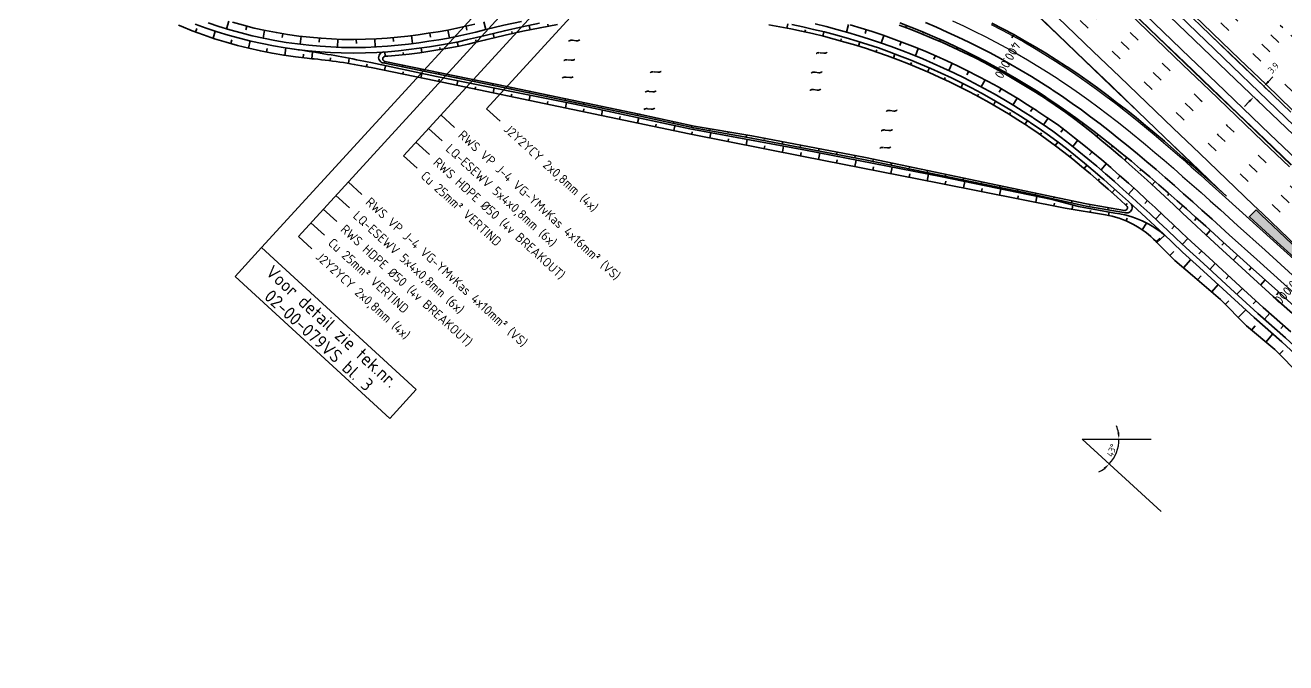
# Model space of a CAD drawing. Header units: metres. Extents: x 134219 to 139178, y 438661 to 444352.
# Drawn here: x 138379.8 to 138721.3, y 438923.9 to 439096.6 of the extents above; entities that cross this region are included whole.
import ezdxf
from ezdxf.enums import TextEntityAlignment as Align

# ---------------------------------------------------------------- set-up
doc = ezdxf.new("R2010")
doc.units = ezdxf.units.M
doc.linetypes.add('13strp', pattern=[4, 1, -3])
doc.linetypes.add('39strp', pattern=[12, 3, -9])
doc.layers.get('DEFPOINTS').update_dxf_attribs({"color": 193})
for name, color, linetype, lineweight in [('N-WE-KL-ET_LS_OV-T35', 3, 'Continuous', 35), ('N-WE-KL-ET_LS_OV_KABEL-G', 10, 'KL-LS-OV-N', 35), ('N-WE-KL-ET_LS_OV_KABEL-M', 7, 'Continuous', 18), ('N-WE-KL-ET_LS_OV_KABEL-T25', 7, 'Continuous', 25), ('Utd-geleiderail-nw', 8, 'glm a2ee v014$0$f2m40080', 35), ('Utd-ondergr-nw', 8, '13strp', 35), ('X-XX-AL-AANPIJLING-G', 7, 'Continuous', 18), ('X-XX-AL-AANPIJLING-S', 7, 'Continuous', 25), ('X-XX-AL-ORIENTATIE-S', 7, 'Continuous', 25)]:
    doc.layers.add(name, color=color, linetype=linetype, lineweight=lineweight)
doc.layers.add('Utd-weg-nw', color=8, linetype='Continuous')
doc.styles.add('alm a2ee v011$0$rtw_iso', font='NLCS-ISO.ttf')
doc.styles.add('ISO18', font='NLCS-ISO.ttf')
doc.styles.add('NLCS-ISO', font='NLCS-ISO.ttf')
doc.styles.add('NLCS_18', font='NLCS-ISO.ttf', dxfattribs={"height": 1.8})
doc.linetypes.add('glm a2ee v014$0$f2m40080', pattern='A,2,-1,[160,RTW.shx,S=0.5,R=0,X=0,Y=0],-1', length=4)
doc.linetypes.add('KL-LS-OV-N', pattern='A,4,-1,[103,NLCS.SHX,S=0.75,R=0,X=0,Y=0],-1,4,-1.5,["0V",Standard,S=1,R=0,X=0,Y=-0.5],-3', length=14.5)
doc.dimstyles.new('NLCS_t18_pijl_Dimension_l3_h1', dxfattribs={"dimtxt": 1.8, "dimasz": 1.8, "dimexe": 2, "dimexo": 2, "dimgap": 0.7, "dimtad": 1, "dimdec": 1, "dimzin": 0, "dimdsep": 46, "dimtxsty": 'NLCS_18', "dimcen": 2.5, "dimdle": 2, "dimclrd": 256, "dimclre": 256, "dimclrt": 256, "dimadec": 1, "dimazin": 0, "dimtfac": 1, "dimtdec": 1, "dimtofl": 0, "dimtmove": 1, "dimatfit": 0, "dimfxl": 0, "dimtolj": 1, "dimtzin": 0, "dimlwd": 18, "dimlwe": 18, "dimarcsym": 0})
doc.dimstyles.new('UTD', dxfattribs={"dimtxt": 1.8, "dimasz": 1.8, "dimexe": 0, "dimexo": 0, "dimgap": 0.5, "dimtad": 1, "dimdec": 1, "dimzin": 1, "dimdsep": 46, "dimtxsty": 'ISO18', "dimcen": 2.5, "dimclrd": 256, "dimclre": 256, "dimclrt": 1, "dimadec": 0, "dimazin": 0, "dimtfac": 1, "dimtdec": 1, "dimtmove": 0, "dimatfit": 3, "dimfxl": 0, "dimlwd": -1, "dimlwe": -1, "dimarcsym": 0})

# ---------------------------------------------------------------- blocks, each defined once
blk = doc.blocks.new('Dwm A2 aanvulling$0$A$C32883349')
at = {"layer": 'Utd-ondergr-nw'}
blk.add_line((-1.82, 0.37), (-2.44, 1.31), dxfattribs=at)
for centre, start, end in [((-3.53, 0.59), 33.3445, 123.3445), ((-0.72, 1.1), 213.3445, 303.3445)]:
    blk.add_arc(centre, 1.31, start, end, dxfattribs=at)
blk = doc.blocks.new('*D135')
at = {"transparency": 16777216}
for start, end in [(10.3314, 20.6628), (317.498, 360), (296.8351, 307.1665)]:
    blk.add_arc((138236.94, 439424.21), 10, start, end, dxfattribs=at)
for points in [[(138247.08, 439426.03), (138246.48, 439425.97), (138246.94, 439424.21)], [(138242.78, 439416.46), (138243.18, 439416.02), (138244.31, 439417.45)]]:
    blk.add_solid(points, dxfattribs=at)
at = {"layer": 'DEFPOINTS', "color": 0, "transparency": 16777216}
for p in [(138236.94, 439424.21), (138236.94, 439424.21), (138255.65, 439424.21), (138245.74, 439419.46), (138258.37, 439404.58)]:
    blk.add_point(p, dxfattribs=at)
at = {"color": 1, "transparency": 16777216, "insert": (138244.98, 439421.15), "char_height": 1.8, "attachment_point": 5, "rotation": 69.1565, "style": 'ISO18'}
blk.add_mtext('43°', dxfattribs=at)
blk = doc.blocks.new('*D514')
at = {"layer": 'DEFPOINTS', "color": 0, "transparency": 16777216}
for p in [(138715.34, 439080.02), (138712.63, 439077.19), (138712.63, 439077.19)]:
    blk.add_point(p, dxfattribs=at)
at = {"layer": 'N-WE-KL-ET_LS_OV_KABEL-M', "linetype": 'Continuous', "lineweight": 18, "transparency": 16777216}
for p, q in [((138716.58, 439081.31), (138717.83, 439082.61)), ((138711.39, 439075.89), (138710.14, 439074.6))]:
    blk.add_line(p, q, dxfattribs=at)
at = {"layer": 'N-WE-KL-ET_LS_OV_KABEL-M', "lineweight": 18, "transparency": 16777216}
for p, q in [((138715.34, 439080.02), (138716.78, 439078.63)), ((138712.63, 439077.19), (138714.07, 439075.81))]:
    blk.add_line(p, q, dxfattribs=at)
at = {"layer": 'N-WE-KL-ET_LS_OV_KABEL-M', "transparency": 16777216}
for points in [[(138716.37, 439081.52), (138716.8, 439081.11), (138715.34, 439080.02)], [(138711.17, 439076.1), (138711.6, 439075.69), (138712.63, 439077.19)]]:
    blk.add_solid(points, dxfattribs=at)
at = {"layer": 'N-WE-KL-ET_LS_OV_KABEL-M', "transparency": 16777216, "insert": (138717.94, 439085.04), "char_height": 1.8, "attachment_point": 5, "rotation": 46.2058, "style": 'NLCS_18'}
blk.add_mtext('\\A1;3.9', dxfattribs=at)
blk = doc.blocks.new('A$C54554F2D')
for q in [(138258.37, 439404.58), (138255.65, 439424.21)]:
    blk.add_line((138236.94, 439424.21), q)
dim = blk.add_angular_dim_2l(base=(138245.7417, 439419.4623), line1=((138236.9433, 439424.2066), (138258.3654, 439404.5755)), line2=((138236.9433, 439424.2066), (138255.6511, 439424.2066)), dimstyle='UTD')
dim.commit()
dim.dimension.update_dxf_attribs({"geometry": '*D135', "text_midpoint": (138246.2851, 439420.6499), "dimtype": 130})

msp = doc.modelspace()

# ---------------------------------------------------------------- hatches: boundary and pattern name
at = {"layer": 'Utd-weg-nw', "linetype": 'Continuous'}
msp.add_hatch(color=256, dxfattribs=at).paths.add_polyline_path([(138778.25, 438984.33), (138770.9, 438990.96), (138763.48, 438997.66), (138756.05, 439004.37), (138748.63, 439011.07), (138741.21, 439017.77), (138733.79, 439024.47), (138726.36, 439031.17), (138718.94, 439037.87), (138711.52, 439044.57), (138711.4, 439044.68), (138713.27, 439046.63), (138714.67, 439045.28), (138719.4, 439040.76), (138726.61, 439033.83), (138733.83, 439026.91), (138741.05, 439019.99), (138748.27, 439013.07), (138755.49, 439006.15), (138762.71, 438999.23), (138769.92, 438992.31), (138777.14, 438985.39), (138778.25, 438984.33)])

# ---------------------------------------------------------------- linework, layer by layer
at = {"layer": 'N-WE-KL-ET_LS_OV-T35'}
for p, q in [((138436.64, 439028.5), (138443.84, 439036.35)), ((138443.84, 439036.35), (138485.74, 438997.95)), ((138436.64, 439028.5), (138478.54, 438990.1)), ((138478.54, 438990.1), (138485.74, 438997.95))]:
    msp.add_line(p, q, dxfattribs=at)
at = {"layer": 'N-WE-KL-ET_LS_OV_KABEL-G', "elevation": 1.38, "flags": 128}
msp.add_lwpolyline([(138601.66, 439183.6), (138613.92, 439171.92), (138660.91, 439126.84), (138707.71, 439081.89), (138754.75, 439037.02), (138768.95, 439023.34), (138801.31, 438992.45), (138850.33, 438944.62), (138871.04, 438924.99)], dxfattribs=at)
at = {"layer": 'Utd-geleiderail-nw', "linetype": 'Continuous', "flags": 128}
for points in [[(138680.87, 439101.72), (138688.09, 439094.8), (138695.31, 439087.88), (138702.53, 439080.96), (138709.75, 439074.04), (138716.97, 439067.12), (138724.18, 439060.2)], [(138692.38, 439099.28), (138699.6, 439092.36), (138706.82, 439085.44), (138714.04, 439078.52), (138721.26, 439071.6), (138728.48, 439064.68)]]:
    msp.add_lwpolyline(points, dxfattribs=at)
at = {"layer": 'Utd-ondergr-nw', "color": 7, "linetype": 'Continuous'}
msp.add_line((138647.58, 439094.03), (138647.1, 439093.15), dxfattribs=at)
msp.add_line((138647.58, 439094.03), (138647.1, 439093.15), dxfattribs=at)
at = {"layer": 'Utd-ondergr-nw', "linetype": 'Continuous', "flags": 128}
for points in [[(138652.34, 439100.86), (138659.56, 439093.94), (138666.78, 439087.02), (138674, 439080.1), (138681.21, 439073.18), (138688.43, 439066.26), (138695.65, 439059.34), (138702.87, 439052.42), (138703.5, 439051.82)], [(138652.39, 439100.91), (138659.61, 439093.99), (138666.83, 439087.07), (138674.04, 439080.15), (138681.26, 439073.23), (138688.48, 439066.31), (138695.7, 439059.39), (138702.92, 439052.47), (138705.21, 439050.27)], [(138679.46, 439100.24), (138686.67, 439093.32), (138693.89, 439086.4), (138701.11, 439079.48), (138708.33, 439072.56), (138715.55, 439065.64), (138722.77, 439058.72)], [(138679.5, 439100.29), (138686.72, 439093.37), (138693.94, 439086.45), (138701.16, 439079.53), (138708.38, 439072.61), (138715.6, 439065.69), (138722.81, 439058.77)], [(138693.75, 439100.71), (138700.7, 439094.05)], [(138693.8, 439100.76), (138700.75, 439094.1)], [(138421.32, 439096.62), (138422.06, 439096.3), (138425.04, 439095.07), (138428.06, 439093.96), (138431.11, 439092.93), (138434.19, 439091.98), (138437.28, 439091.11), (138440.4, 439090.33), (138443.53, 439089.62), (138446.67, 439089), (138449.83, 439088.46), (138453, 439088.01), (138456.18, 439087.63), (138457.43, 439087.51)], [(138425.8, 439096.91), (138428.78, 439095.83), (138431.78, 439094.82), (138434.81, 439093.9), (138437.85, 439093.05), (138440.92, 439092.28), (138444, 439091.6), (138447.09, 439090.99), (138450.2, 439090.47), (138453.32, 439090.02), (138456.44, 439089.66), (138459.58, 439089.38), (138462.47, 439089.2), (138465.37, 439089.08), (138468.72, 439089.04), (138472.02, 439089.09), (138475.03, 439089.22), (138477.99, 439089.42), (138480.9, 439089.68), (138483.76, 439089.99), (138486.56, 439090.34), (138489.32, 439090.74), (138492.02, 439091.17), (138494.68, 439091.62), (138497.18, 439092.13), (138499.63, 439092.68), (138502.04, 439093.25), (138504.41, 439093.83), (138504.78, 439093.92), (138509.63, 439095.07), (138514.42, 439096.13), (138519.16, 439097.1)], [(138426.31, 439095.67), (138425.96, 439094.73)], [(138429.32, 439097.23), (138432.28, 439096.24), (138435.27, 439095.32), (138438.28, 439094.49), (138441.3, 439093.73), (138444.34, 439093.06), (138447.4, 439092.46), (138450.47, 439091.94), (138453.55, 439091.51), (138456.64, 439091.15), (138459.73, 439090.87), (138462.59, 439090.69), (138465.45, 439090.58), (138468.76, 439090.54), (138472.02, 439090.59), (138475, 439090.72), (138477.93, 439090.92), (138480.81, 439091.17), (138483.65, 439091.48), (138486.43, 439091.84), (138489.17, 439092.23), (138491.86, 439092.66), (138494.5, 439093.11), (138497, 439093.62), (138499.44, 439094.17), (138501.85, 439094.74), (138504.22, 439095.32), (138504.59, 439095.41), (138509.44, 439096.56), (138514.24, 439097.62)], [(138434.35, 439095.6), (138434.98, 439097.68)], [(138435.94, 439097.39), (138438.89, 439096.57), (138441.86, 439095.83), (138444.85, 439095.17), (138447.85, 439094.59), (138450.86, 439094.08), (138453.88, 439093.65), (138456.91, 439093.31), (138459.95, 439093.04), (138462.76, 439092.86), (138465.57, 439092.75), (138468.82, 439092.71), (138472.02, 439092.77), (138474.96, 439092.89), (138477.85, 439093.09), (138480.69, 439093.34), (138483.49, 439093.65), (138486.25, 439094), (138488.96, 439094.39), (138491.63, 439094.82), (138494.25, 439095.27), (138496.73, 439095.77), (138499.17, 439096.33), (138501.57, 439096.9)], [(138439.53, 439095.3), (138439.8, 439096.35)], [(138477.31, 439088.17), (138478.04, 439088.22), (138480.97, 439088.48), (138483.84, 439088.79), (138486.67, 439089.15), (138489.44, 439089.54), (138492.15, 439089.98), (138494.82, 439090.43), (138497.33, 439090.94), (138499.78, 439091.49), (138502.2, 439092.06), (138504.57, 439092.65), (138504.94, 439092.74), (138509.79, 439093.88), (138514.57, 439094.94), (138519.3, 439095.91), (138523.97, 439096.76)], [(138499.46, 439095.29), (138499.22, 439096.34)], [(138504.59, 439095.41), (138504.08, 439097.51)], [(138516.36, 439096.53), (138516.6, 439095.36)], [(138521.4, 439096.9), (138521.51, 439096.31)], [(138581.23, 439096.67), (138584.21, 439096.16), (138587.18, 439095.59), (138590.14, 439094.98), (138593.09, 439094.31), (138596.03, 439093.6), (138598.96, 439092.83), (138601.88, 439092.02), (138604.78, 439091.16), (138607.67, 439090.25), (138610.55, 439089.29), (138613.41, 439088.28), (138616.25, 439087.23), (138619.07, 439086.13), (138621.88, 439084.98), (138624.67, 439083.78), (138627.43, 439082.53), (138630.18, 439081.24), (138632.9, 439079.91), (138635.6, 439078.53), (138638.28, 439077.1), (138640.94, 439075.63), (138643.56, 439074.11), (138646.17, 439072.55), (138648.74, 439070.95), (138651.29, 439069.3), (138651.47, 439069.19), (138653.82, 439067.61), (138656.6, 439065.68), (138658.89, 439063.96), (138661.18, 439062.2), (138663.59, 439060.28), (138665.99, 439058.32), (138668.38, 439056.31), (138670.76, 439054.27), (138671.2, 439053.89), (138673.14, 439052.19), (138675.51, 439050.07), (138677.89, 439047.93), (138678.18, 439047.66)], [(138586.36, 439096.97), (138586.13, 439095.79)], [(138587.44, 439096.76), (138590.42, 439096.14), (138593.39, 439095.47), (138596.35, 439094.76), (138599.29, 439093.99), (138602.23, 439093.17), (138605.15, 439092.3), (138608.06, 439091.39), (138610.95, 439090.42), (138613.83, 439089.41), (138616.69, 439088.34), (138619.53, 439087.23), (138622.35, 439086.08), (138625.16, 439084.87), (138627.94, 439083.62), (138630.7, 439082.32), (138633.45, 439080.98), (138636.16, 439079.59), (138638.86, 439078.15), (138641.53, 439076.67), (138644.18, 439075.14), (138646.79, 439073.57), (138649.39, 439071.96), (138651.95, 439070.3), (138652.13, 439070.19), (138654.49, 439068.61), (138657.29, 439066.66), (138659.6, 439064.93), (138661.9, 439063.16), (138664.32, 439061.23), (138666.73, 439059.26), (138669.13, 439057.24), (138671.52, 439055.19), (138671.97, 439054.81), (138673.91, 439053.1), (138676.29, 439050.98), (138678.67, 439048.83), (138681.05, 439046.66), (138683.43, 439044.46), (138685.82, 439042.23), (138688.22, 439039.98), (138690.62, 439037.72), (138693.32, 439035.17), (138697.95, 439030.94), (138705.33, 439024.19), (138712.71, 439017.44), (138720.21, 439010.82), (138727.56, 439004.05)], [(138593.76, 439096.93), (138596.74, 439096.2), (138599.71, 439095.43), (138602.67, 439094.6), (138605.61, 439093.73), (138608.54, 439092.81), (138611.46, 439091.83), (138614.36, 439090.81), (138617.24, 439089.74), (138620.1, 439088.62), (138622.95, 439087.45), (138625.77, 439086.24), (138628.58, 439084.98), (138631.36, 439083.67), (138634.13, 439082.31), (138636.87, 439080.91), (138639.58, 439079.47), (138642.27, 439077.97), (138644.94, 439076.44), (138647.58, 439074.85), (138650.19, 439073.23), (138652.78, 439071.56), (138652.95, 439071.44), (138655.34, 439069.85), (138658.16, 439067.88), (138660.48, 439066.14), (138662.79, 439064.36), (138665.24, 439062.42), (138667.66, 439060.43), (138670.08, 439058.41), (138672.48, 439056.35), (138672.92, 439055.96), (138674.88, 439054.25), (138677.27, 439052.12), (138679.65, 439049.97), (138682.04, 439047.78), (138684.43, 439045.58), (138686.82, 439043.35), (138689.22, 439041.1), (138691.62, 439038.83), (138694.32, 439036.29), (138698.96, 439032.05), (138706.34, 439025.3), (138713.71, 439018.55), (138721.21, 439011.93), (138728.57, 439005.16)], [(138602.26, 439094.72), (138602.85, 439096.81)], [(138603.3, 439096.68), (138606.28, 439095.8), (138609.24, 439094.86), (138612.19, 439093.88), (138615.12, 439092.85), (138618.04, 439091.76), (138620.93, 439090.63), (138623.81, 439089.45), (138626.67, 439088.22), (138629.5, 439086.95), (138632.32, 439085.62), (138635.11, 439084.25), (138637.88, 439082.83), (138640.63, 439081.37), (138643.35, 439079.86), (138646.05, 439078.31), (138648.72, 439076.71), (138651.36, 439075.06), (138653.97, 439073.37), (138654.15, 439073.26), (138656.56, 439071.64), (138659.41, 439069.66), (138661.76, 439067.9), (138664.1, 439066.09), (138666.56, 439064.14), (138669.01, 439062.14), (138671.44, 439060.1), (138673.86, 439058.02), (138674.31, 439057.64), (138676.28, 439055.92), (138678.68, 439053.78), (138681.08, 439051.61), (138683.48, 439049.42), (138685.87, 439047.2), (138688.27, 439044.97), (138690.67, 439042.72), (138693.08, 439040.45), (138695.78, 439037.9), (138700.41, 439033.66), (138707.79, 439026.91), (138715.17, 439020.16), (138722.67, 439013.54)], [(138616.53, 439096.59), (138619.5, 439095.48), (138622.46, 439094.33), (138625.39, 439093.12), (138628.31, 439091.87), (138631.2, 439090.57), (138634.08, 439089.22), (138636.93, 439087.82), (138639.75, 439086.37), (138642.55, 439084.88), (138645.33, 439083.34), (138648.08, 439081.75), (138650.81, 439080.12), (138653.5, 439078.44), (138656.17, 439076.72), (138656.35, 439076.6), (138658.81, 439074.95), (138661.72, 439072.93), (138664.12, 439071.13), (138666.5, 439069.3), (138669, 439067.31), (138671.49, 439065.28), (138673.96, 439063.21), (138676.41, 439061.11), (138676.86, 439060.72), (138678.85, 439058.98), (138681.28, 439056.82), (138683.7, 439054.63), (138686.11, 439052.42), (138688.53, 439050.2), (138690.93, 439047.95), (138693.34, 439045.69), (138695.76, 439043.42), (138698.46, 439040.87), (138703.09, 439036.63), (138710.47, 439029.88), (138717.85, 439023.13), (138725.35, 439016.51)], [(138616.77, 439097.22), (138619.74, 439096.08), (138622.69, 439094.89), (138625.62, 439093.65), (138628.53, 439092.37), (138631.42, 439091.04), (138634.29, 439089.66), (138637.14, 439088.24), (138639.97, 439086.78), (138642.77, 439085.27), (138645.54, 439083.71), (138648.3, 439082.11), (138651.02, 439080.47), (138653.72, 439078.79), (138656.4, 439077.06), (138656.58, 439076.94), (138659.04, 439075.29), (138661.96, 439073.26), (138664.41, 439071.52), (138666.83, 439069.74), (138669.4, 439067.81), (138671.94, 439065.84), (138674.47, 439063.84), (138676.98, 439061.8), (138677.45, 439061.42), (138679.48, 439059.73), (138681.98, 439057.63), (138684.46, 439055.51), (138686.94, 439053.36), (138689.41, 439051.2), (138691.89, 439049.02), (138694.36, 439046.82), (138696.83, 439044.61), (138699.6, 439042.13), (138704.26, 439037.92), (138711.68, 439031.22), (138719.11, 439024.52), (138726.5, 439017.81)], [(138618.26, 439095.95), (138618.5, 439096.55)], [(138623.68, 439097.29), (138626.65, 439096.04), (138629.6, 439094.74), (138632.53, 439093.39), (138635.44, 439092), (138638.32, 439090.56), (138641.18, 439089.07), (138644.02, 439087.54), (138646.83, 439085.97), (138649.62, 439084.35), (138652.38, 439082.69), (138655.12, 439080.98), (138657.82, 439079.23), (138658.01, 439079.11), (138660.5, 439077.44), (138663.46, 439075.39), (138665.94, 439073.63), (138668.39, 439071.82), (138670.98, 439069.87), (138673.55, 439067.88), (138676.1, 439065.86), (138678.64, 439063.8), (138679.11, 439063.42), (138681.16, 439061.72), (138683.67, 439059.61), (138686.17, 439057.47), (138688.66, 439055.32), (138691.14, 439053.14), (138693.62, 439050.95), (138696.1, 439048.75), (138698.57, 439046.54), (138701.34, 439044.06), (138706, 439039.85), (138713.43, 439033.15), (138720.85, 439026.45), (138728.24, 439019.74)], [(138641.68, 439097.15), (138644.64, 439095.62), (138647.58, 439094.03), (138650.5, 439092.4), (138653.39, 439090.72), (138656.25, 439089), (138659.08, 439087.23), (138661.89, 439085.41), (138662.08, 439085.29), (138664.67, 439083.56), (138667.73, 439081.43), (138670.29, 439079.6), (138672.82, 439077.72), (138675.48, 439075.7), (138678.11, 439073.65), (138680.72, 439071.56), (138683.3, 439069.45), (138683.78, 439069.06), (138685.86, 439067.31), (138688.41, 439065.15), (138690.94, 439062.97), (138693.45, 439060.78), (138695.95, 439058.57), (138698.44, 439056.35), (138700.93, 439054.13), (138703.4, 439051.9), (138705.21, 439050.27)], [(138431.3, 439094.99), (138430.67, 439093.08)], [(138435.73, 439092.59), (138435.46, 439091.62)], [(138440.76, 439092.32), (138440.29, 439090.35)], [(138444.22, 439093.08), (138444.66, 439095.21)], [(138449.4, 439093.22), (138449.58, 439094.3)], [(138454.26, 439091.42), (138454.53, 439093.58)], [(138459.41, 439091.99), (138459.5, 439093.08)], [(138464.41, 439090.62), (138464.49, 439092.79)], [(138469.5, 439091.64), (138469.49, 439092.72)], [(138474.6, 439090.7), (138474.49, 439092.87)], [(138479.57, 439092.15), (138479.47, 439093.23)], [(138484.71, 439091.62), (138484.44, 439093.77)], [(138489.56, 439093.39), (138489.4, 439094.46)], [(138494.73, 439093.16), (138494.33, 439095.29)], [(138496.86, 439092.06), (138497.11, 439090.89)], [(138501.84, 439092.59), (138501.98, 439092.01)], [(138506.57, 439094.35), (138506.84, 439093.18)], [(138511.58, 439094.89), (138511.71, 439094.31)], [(138591.16, 439095.36), (138591.03, 439094.78)], [(138596.19, 439094.79), (138595.9, 439093.63)], [(138600.89, 439092.92), (138600.73, 439092.34)], [(138605.88, 439092.07), (138605.52, 439090.93)], [(138607.32, 439094.33), (138607.64, 439095.37)], [(138611.68, 439091.75), (138612.39, 439093.81)], [(138616.71, 439091.09), (138617.1, 439092.11)], [(138623.02, 439094.42), (138623.14, 439094.7)], [(138627.51, 439092.21), (138627.73, 439092.72)], [(138700.7, 439094.05), (138700.97, 439093.79), (138708.19, 439086.87), (138715.41, 439079.95), (138722.63, 439073.03)], [(138700.75, 439094.1), (138701.02, 439093.84), (138708.24, 439086.92), (138715.46, 439080), (138722.68, 439073.08)], [(138445.38, 439090.29), (138445.18, 439089.3)], [(138450.41, 439090.44), (138450.1, 439088.42)], [(138452.15, 439090.18), (138452.77, 439090.09), (138453.76, 439089.95), (138454.75, 439089.81), (138455.74, 439089.66), (138456.73, 439089.51), (138457.71, 439089.35), (138458.7, 439089.2), (138459.69, 439089.04), (138460.68, 439088.87), (138461.66, 439088.7), (138462.65, 439088.53), (138463.63, 439088.36), (138464.62, 439088.18), (138465.6, 439088), (138466.58, 439087.82), (138467.56, 439087.63), (138468.55, 439087.44), (138469.53, 439087.25), (138470.51, 439087.05), (138471.49, 439086.85), (138472.47, 439086.64), (138473.4, 439086.45), (138491.19, 439082.71), (138528.7, 439075.21), (138559.88, 439068.49), (138591.18, 439062.75), (138627.74, 439055.62), (138657.98, 439049.37), (138665.11, 439047.53), (138675.01, 439045.71), (138676.33, 439045.48), (138676.7, 439045.41), (138677.68, 439045.21), (138678.65, 439044.97), (138679.61, 439044.68), (138680.55, 439044.36), (138681.49, 439044.01), (138682.4, 439043.61), (138683.31, 439043.18), (138684.19, 439042.71), (138685.06, 439042.21), (138685.9, 439041.67), (138686.72, 439041.1), (138687.52, 439040.5), (138688.29, 439039.87), (138689.04, 439039.21), (138689.21, 439039.05)], [(138455.17, 439088.78), (138455.06, 439087.77)], [(138457.6, 439089.37), (138457.43, 439087.51)], [(138476.93, 439089.34), (138476.68, 439089.3), (138476.36, 439089.18), (138476.07, 439088.99), (138475.83, 439088.74), (138475.66, 439088.44), (138475.56, 439088.11), (138475.54, 439087.76), (138475.59, 439087.42), (138475.73, 439087.11), (138475.93, 439086.83), (138476.19, 439086.6), (138476.5, 439086.44), (138476.74, 439086.37), (138507.59, 439080.09), (138546.02, 439072.01), (138560.9, 439068.78), (138576.56, 439066.01), (138607.33, 439060.09), (138652.6, 439050.81), (138667.21, 439047.61), (138677.94, 439045.76), (138677.94, 439045.76), (138678.29, 439045.74), (138678.63, 439045.8), (138678.95, 439045.93), (138679.22, 439046.14), (138679.45, 439046.4), (138679.61, 439046.71), (138679.69, 439047.04), (138679.69, 439047.39), (138679.62, 439047.73), (138679.47, 439048.04), (138679.25, 439048.31), (138679.21, 439048.34)], [(138477.22, 439089.37), (138477.31, 439088.17)], [(138482.22, 439089.22), (138482.29, 439088.62)], [(138487.09, 439090.42), (138487.25, 439089.23)], [(138492.1, 439090.57), (138492.19, 439089.98)], [(138610.47, 439089.95), (138610.28, 439089.38)], [(138615.4, 439088.82), (138614.99, 439087.7)], [(138620.94, 439088.28), (138621.75, 439090.29)], [(138632.16, 439090.4), (138632.27, 439090.63)], [(138457.43, 439087.51), (138458.05, 439087.45), (138459.05, 439087.35), (138460.04, 439087.24), (138461.03, 439087.13), (138462.03, 439087.01), (138463.02, 439086.88), (138464.01, 439086.75), (138465, 439086.61), (138465.99, 439086.46), (138466.98, 439086.3), (138467.96, 439086.14), (138468.95, 439085.98), (138469.93, 439085.8), (138470.92, 439085.62), (138471.9, 439085.44), (138472.88, 439085.24), (138473.48, 439085.12), (138491.08, 439081.51), (138528.13, 439073.79), (138559.66, 439067.19), (138590.62, 439061.07), (138627.38, 439053.83), (138661.5, 439047.08), (138672.43, 439045.25), (138673.26, 439045.09), (138674.24, 439044.87), (138675.2, 439044.61), (138676.16, 439044.31), (138677.1, 439043.97), (138678.03, 439043.6), (138678.94, 439043.19), (138679.83, 439042.74), (138680.71, 439042.26), (138681.57, 439041.74), (138682.4, 439041.19), (138683.21, 439040.61), (138684, 439040), (138684.76, 439039.35), (138685.5, 439038.67), (138686.21, 439037.97), (138686.4, 439037.77)], [(138462.5, 439087.75), (138462.4, 439086.96)], [(138467.57, 439087.63), (138467.34, 439086.25)], [(138472.39, 439086), (138472.27, 439085.37)], [(138477.31, 439088.17), (138477.17, 439088.14), (138476.96, 439088.04), (138476.79, 439087.87), (138476.69, 439087.66), (138476.66, 439087.43), (138476.71, 439087.2), (138476.84, 439087), (138477.02, 439086.85), (138477.22, 439086.78), (138507.68, 439080.53), (138546.13, 439072.53), (138561, 439069.28), (138576.67, 439066.62), (138607.45, 439060.74), (138652.69, 439051.25), (138667.33, 439048.24), (138677.61, 439046.45), (138677.77, 439046.45), (138678, 439046.51), (138678.2, 439046.65), (138678.33, 439046.84), (138678.4, 439047.06), (138678.39, 439047.3), (138678.3, 439047.52), (138678.18, 439047.66)], [(138477.05, 439086.31), (138477.22, 439086.78)], [(138477.42, 439085.6), (138477.17, 439084.37)], [(138482.07, 439085.54), (138482.14, 439085.77)], [(138619.87, 439086.45), (138619.65, 439085.89)], [(138625.93, 439087.36), (138626.36, 439088.35)], [(138629.99, 439084.32), (138630.91, 439086.28)], [(138636.55, 439088), (138636.76, 439088.43)], [(138641.09, 439085.91), (138641.19, 439086.11)], [(138482.19, 439083.97), (138482.06, 439083.36)], [(138486.91, 439084.3), (138487.02, 439084.77)], [(138487.21, 439083.55), (138486.96, 439082.35)], [(138491.85, 439083.54), (138491.9, 439083.77)], [(138491.98, 439081.94), (138491.86, 439081.35)], [(138496.7, 439082.31), (138496.79, 439082.77)], [(138501.64, 439081.54), (138501.69, 439081.76)], [(138624.74, 439085.05), (138624.26, 439083.95)], [(138629.06, 439082.43), (138628.81, 439081.89)], [(138634.92, 439083.13), (138635.41, 439084.1)], [(138638.81, 439079.87), (138639.84, 439081.79)], [(138645.36, 439083.32), (138645.57, 439083.7)], [(138497.01, 439081.55), (138496.75, 439080.33)], [(138501.78, 439079.94), (138501.65, 439079.31)], [(138506.49, 439080.31), (138506.58, 439080.76)], [(138506.81, 439079.59), (138506.54, 439078.29)], [(138511.43, 439079.52), (138511.48, 439079.74)], [(138516.28, 439078.26), (138516.37, 439078.72)], [(138633.85, 439080.77), (138633.31, 439079.7)], [(138643.67, 439078.42), (138644.22, 439079.36)], [(138649.77, 439080.98), (138649.88, 439081.16)], [(138653.91, 439078.18), (138654.13, 439078.52)], [(138511.58, 439077.94), (138511.44, 439077.27)], [(138516.62, 439077.62), (138516.33, 439076.25)], [(138521.22, 439077.47), (138521.27, 439077.71)], [(138521.38, 439075.93), (138521.23, 439075.23)], [(138526.06, 439076.2), (138526.16, 439076.69)], [(138526.43, 439075.66), (138526.12, 439074.21)], [(138531.01, 439075.42), (138531.06, 439075.67)], [(138638.02, 439077.92), (138637.74, 439077.39)], [(138642.7, 439075.99), (138642.11, 439074.95)], [(138647.39, 439074.97), (138648.52, 439076.82)], [(138658.19, 439075.61), (138658.31, 439075.78)], [(138531.17, 439073.91), (138531.02, 439073.18)], [(138535.85, 439074.15), (138535.95, 439074.65)], [(138536.21, 439073.59), (138535.91, 439072.16)], [(138540.79, 439073.38), (138540.85, 439073.63)], [(138540.95, 439071.84), (138540.8, 439071.14)], [(138545.63, 439072.09), (138545.74, 439072.62)], [(138545.99, 439071.48), (138545.7, 439070.11)], [(138550.57, 439071.29), (138550.63, 439071.55)], [(138646.72, 439072.92), (138646.41, 439072.4)], [(138652.16, 439073.25), (138652.75, 439074.16)], [(138662.17, 439072.59), (138662.42, 439072.94)], [(138550.73, 439069.76), (138550.59, 439069.09)], [(138555.4, 439069.97), (138555.51, 439070.48)], [(138555.76, 439069.38), (138555.49, 439068.06)], [(138560.35, 439069.16), (138560.4, 439069.41)], [(138565.23, 439068.01), (138565.32, 439068.54)], [(138651.29, 439070.74), (138650.63, 439069.73)], [(138655.69, 439069.6), (138656.92, 439071.39)], [(138660.33, 439067.61), (138660.98, 439068.48)], [(138666.31, 439069.79), (138666.47, 439070.01)], [(138560.51, 439067.7), (138560.38, 439067.05)], [(138565.56, 439067.45), (138565.29, 439066.08)], [(138570.34, 439065.83), (138570.19, 439065.11)], [(138570.2, 439067.43), (138570.25, 439067.71)], [(138575.08, 439066.28), (138575.18, 439066.87)], [(138575.4, 439065.65), (138575.1, 439064.14)], [(138580.04, 439065.66), (138580.1, 439065.96)], [(138584.89, 439064.41), (138585.01, 439065.03)], [(138655.12, 439067.44), (138654.78, 439066.94)], [(138659.55, 439064.96), (138658.83, 439064.01)], [(138663.59, 439063.72), (138664.94, 439065.43)], [(138670.05, 439066.46), (138670.46, 439066.99)], [(138580.16, 439063.96), (138580, 439063.17)], [(138585.23, 439063.84), (138584.91, 439062.2)], [(138589.98, 439062.09), (138589.81, 439061.23)], [(138589.86, 439063.78), (138589.92, 439064.09)], [(138594.71, 439062.52), (138594.83, 439063.15)], [(138595.06, 439062), (138594.72, 439060.26)], [(138599.68, 439061.89), (138599.74, 439062.21)], [(138604.52, 439060.63), (138604.65, 439061.28)], [(138663.14, 439061.4), (138662.77, 439060.93)], [(138668.14, 439061.45), (138668.83, 439062.29)], [(138674.14, 439063.59), (138674.39, 439063.9)], [(138599.8, 439060.17), (138599.62, 439059.3)], [(138604.88, 439060.08), (138604.53, 439058.33)], [(138609.61, 439058.25), (138609.44, 439057.36)], [(138609.49, 439059.98), (138609.56, 439060.3)], [(138614.32, 439058.66), (138614.45, 439059.27)], [(138614.69, 439058.17), (138614.34, 439056.4)], [(138619.28, 439057.95), (138619.34, 439058.24)], [(138667.41, 439058.69), (138666.64, 439057.77)], [(138671.24, 439057.41), (138672.65, 439059.06)], [(138677.66, 439060.02), (138678.26, 439060.74)], [(138619.42, 439056.32), (138619.25, 439055.43)], [(138624.12, 439056.65), (138624.24, 439057.22)], [(138624.51, 439056.26), (138624.15, 439054.46)], [(138629.07, 439055.92), (138629.13, 439056.19)], [(138633.91, 439054.64), (138634.02, 439055.16)], [(138670.85, 439054.99), (138670.45, 439054.53)], [(138675.71, 439054.97), (138676.43, 439055.78)], [(138681.75, 439057.12), (138682.1, 439057.53)], [(138629.24, 439054.39), (138629.06, 439053.5)], [(138634.31, 439054.27), (138633.96, 439052.53)], [(138638.86, 439053.89), (138638.92, 439054.14)], [(138639.04, 439052.4), (138638.87, 439051.56)], [(138643.71, 439052.63), (138643.81, 439053.11)], [(138644.1, 439052.24), (138643.77, 439050.59)], [(138648.65, 439051.85), (138648.7, 439052.08)], [(138653.5, 439050.61), (138653.6, 439051.06)], [(138675.01, 439052.13), (138674.21, 439051.23)], [(138678.69, 439050.84), (138680.15, 439052.45)], [(138685.1, 439053.36), (138685.89, 439054.27)], [(138689.21, 439050.48), (138689.66, 439050.98)], [(138648.83, 439050.42), (138648.68, 439049.61)], [(138653.88, 439050.22), (138653.58, 439048.64)], [(138658.44, 439049.8), (138658.49, 439050.06)], [(138658.62, 439048.42), (138658.49, 439047.67)], [(138663.28, 439048.47), (138663.39, 439049.05)], [(138663.6, 439047.92), (138663.4, 439046.76)], [(138668.23, 439047.76), (138668.3, 439048.08)], [(138678.33, 439048.33), (138677.93, 439047.89)], [(138683.11, 439048.28), (138683.84, 439049.08)], [(138692.42, 439046.56), (138693.4, 439047.67)], [(138668.42, 439046.42), (138668.33, 439045.93)], [(138673.11, 439046.59), (138673.21, 439047.22)], [(138673.43, 439046), (138673.26, 439045.09)], [(138678.3, 439044.29), (138678.03, 439043.6)], [(138686.03, 439044.09), (138687.51, 439045.68)], [(138696.59, 439043.74), (138697.13, 439044.34)], [(138683.6, 439043.02), (138682.4, 439041.19)], [(138690.41, 439041.47), (138691.16, 439042.26)], [(138699.71, 439039.73), (138700.85, 439041)], [(138687.2, 439038.96), (138686.21, 439037.97)], [(138688.52, 439039.7), (138686.4, 439037.77)], [(138686.4, 439037.77), (138688.58, 439035.46), (138691.25, 439032.88), (138696.02, 439028.8), (138703.64, 439022.31), (138710.67, 439015.18), (138718.32, 439008.73), (138725.4, 439001.65), (138732.73, 438994.85), (138740.07, 438988.05), (138747.27, 438981.11), (138754.88, 438974.61), (138762.49, 438968.11), (138769.65, 438961.13), (138776.29, 438954.8)], [(138693.31, 439037.25), (138694.8, 439038.83)], [(138703.98, 439037), (138704.56, 439037.65)], [(138690.96, 439035.29), (138689.89, 439034.19)], [(138697.74, 439034.64), (138698.47, 439035.44)], [(138707.08, 439032.98), (138708.27, 439034.3)], [(138695.56, 439033.13), (138693.62, 439030.86)], [(138700.69, 439030.46), (138702.16, 439032.06)], [(138711.38, 439030.28), (138711.99, 439030.95)], [(138698.33, 439028.69), (138697.42, 439027.61)], [(138705.12, 439027.89), (138705.85, 439028.69)], [(138714.46, 439026.23), (138715.7, 439027.6)], [(138702.96, 439026.36), (138701.22, 439024.37)], [(138708.07, 439023.71), (138709.54, 439025.31)], [(138718.78, 439023.56), (138719.41, 439024.25)], [(138705.84, 439021.94), (138704.92, 439021.01)], [(138712.5, 439021.14), (138713.23, 439021.94)], [(138710.47, 439019.49), (138708.43, 439017.45)], [(138715.5, 439016.97), (138716.95, 439018.6)], [(138713.04, 439015.14), (138712.05, 439014.01)], [(138719.97, 439014.47), (138720.69, 439015.29)], [(138717.75, 439012.99), (138715.88, 439010.79)], [(138720.6, 439008.5), (138719.6, 439007.46)]]:
    msp.add_lwpolyline(points, dxfattribs=at)
at = {"layer": 'Utd-weg-nw', "linetype": '39strp', "flags": 128}
for points in [[(138384.64, 439376.95), (138387.75, 439373.97), (138394.97, 439367.05), (138402.18, 439360.13), (138409.4, 439353.21), (138416.62, 439346.29), (138423.84, 439339.37), (138431.06, 439332.44), (138438.28, 439325.52), (138445.49, 439318.6), (138452.71, 439311.68), (138459.93, 439304.76), (138467.15, 439297.84), (138474.37, 439290.92), (138481.59, 439284), (138488.8, 439277.08), (138496.02, 439270.16), (138503.24, 439263.24), (138510.46, 439256.32), (138517.68, 439249.4), (138524.9, 439242.48), (138532.11, 439235.55), (138539.33, 439228.63), (138546.55, 439221.71), (138553.77, 439214.79), (138560.99, 439207.87), (138568.21, 439200.95), (138575.42, 439194.03), (138582.64, 439187.11), (138589.86, 439180.19), (138597.08, 439173.27), (138604.3, 439166.35), (138611.52, 439159.43), (138618.73, 439152.51), (138625.95, 439145.59), (138633.17, 439138.66), (138640.39, 439131.74), (138647.61, 439124.82), (138654.83, 439117.9), (138662.04, 439110.98), (138669.26, 439104.06), (138676.48, 439097.14), (138683.7, 439090.22), (138690.92, 439083.3), (138698.14, 439076.38), (138705.35, 439069.46), (138712.57, 439062.54), (138719.79, 439055.62), (138722.29, 439053.22), (138727.01, 439048.7), (138734.23, 439041.77), (138741.44, 439034.85), (138748.66, 439027.93), (138755.88, 439021.01), (138763.1, 439014.09), (138770.32, 439007.17), (138777.54, 439000.25), (138784.75, 438993.33), (138791.97, 438986.41), (138799.1, 438979.58)], [(138382.22, 439374.42), (138385.33, 439371.44), (138392.54, 439364.52), (138399.76, 439357.6), (138406.98, 439350.68), (138414.2, 439343.76), (138421.42, 439336.84), (138428.64, 439329.92), (138435.85, 439323), (138443.07, 439316.08), (138450.29, 439309.16), (138457.51, 439302.24), (138464.73, 439295.31), (138471.95, 439288.39), (138479.16, 439281.47), (138486.38, 439274.55), (138493.6, 439267.63), (138500.82, 439260.71), (138508.04, 439253.79), (138515.26, 439246.87), (138522.47, 439239.95), (138529.69, 439233.03), (138536.91, 439226.11), (138544.13, 439219.19), (138551.35, 439212.27), (138558.57, 439205.35), (138565.78, 439198.42), (138573, 439191.5), (138580.22, 439184.58), (138587.44, 439177.66), (138594.66, 439170.74), (138601.87, 439163.82), (138609.09, 439156.9), (138616.31, 439149.98), (138623.53, 439143.06), (138630.75, 439136.14), (138637.97, 439129.22), (138645.18, 439122.3), (138652.4, 439115.38), (138659.62, 439108.46), (138666.84, 439101.53), (138674.06, 439094.61), (138681.28, 439087.69), (138688.49, 439080.77), (138695.71, 439073.85), (138702.93, 439066.93), (138710.15, 439060.01), (138717.37, 439053.09), (138719.87, 439050.7), (138724.59, 439046.17), (138731.8, 439039.25), (138739.02, 439032.33), (138746.24, 439025.41), (138753.46, 439018.49), (138760.68, 439011.57), (138767.9, 439004.65), (138775.11, 438997.72), (138782.33, 438990.8), (138789.55, 438983.88), (138796.68, 438977.05)], [(138379.79, 439371.9), (138382.9, 439368.92), (138390.12, 439362), (138397.34, 439355.07), (138404.56, 439348.15), (138411.78, 439341.23), (138419, 439334.31), (138426.21, 439327.39), (138433.43, 439320.47), (138440.65, 439313.55), (138447.87, 439306.63), (138455.09, 439299.71), (138462.3, 439292.79), (138469.52, 439285.87), (138476.74, 439278.95), (138483.96, 439272.03), (138491.18, 439265.11), (138498.4, 439258.18), (138505.61, 439251.26), (138512.83, 439244.34), (138520.05, 439237.42), (138527.27, 439230.5), (138534.49, 439223.58), (138541.71, 439216.66), (138548.92, 439209.74), (138556.14, 439202.82), (138563.36, 439195.9), (138570.58, 439188.98), (138577.8, 439182.06), (138585.02, 439175.14), (138592.23, 439168.22), (138599.45, 439161.29), (138606.67, 439154.37), (138613.89, 439147.45), (138621.11, 439140.53), (138628.33, 439133.61), (138635.54, 439126.69), (138642.76, 439119.77), (138649.98, 439112.85), (138657.2, 439105.93), (138664.42, 439099.01), (138671.64, 439092.09), (138678.85, 439085.17), (138686.07, 439078.25), (138693.29, 439071.33), (138700.51, 439064.4), (138707.73, 439057.48), (138714.95, 439050.56), (138717.44, 439048.17), (138722.16, 439043.64), (138729.38, 439036.72), (138736.6, 439029.8), (138743.82, 439022.88), (138751.04, 439015.96), (138758.26, 439009.04), (138765.47, 439002.12), (138772.69, 438995.2), (138779.91, 438988.28), (138787.13, 438981.36), (138794.25, 438974.53)], [(138708.57, 439102.26), (138708.84, 439101.99), (138716.06, 439095.07), (138723.28, 439088.15), (138730.5, 439081.23), (138737.71, 439074.31), (138740.21, 439071.92), (138744.93, 439067.39), (138752.15, 439060.47), (138759.37, 439053.55), (138766.59, 439046.63), (138773.81, 439039.71), (138781.02, 439032.79), (138788.24, 439025.87), (138795.46, 439018.95), (138802.68, 439012.03), (138809.9, 439005.1), (138817.12, 438998.18), (138823.55, 438992.01), (138824.33, 438991.26), (138831.55, 438984.34), (138838.77, 438977.42), (138845.99, 438970.5), (138853.21, 438963.58), (138860.43, 438956.66), (138867.64, 438949.74), (138874.86, 438942.82), (138882.08, 438935.9), (138889.3, 438928.98)], [(138706.15, 439099.73), (138706.42, 439099.47), (138713.64, 439092.55), (138720.86, 439085.63), (138728.07, 439078.71), (138735.29, 439071.79), (138737.79, 439069.39), (138742.51, 439064.86), (138749.73, 439057.94), (138756.95, 439051.02), (138764.17, 439044.1), (138771.38, 439037.18), (138778.6, 439030.26), (138785.82, 439023.34), (138793.04, 439016.42), (138800.26, 439009.5), (138807.48, 439002.58), (138814.69, 438995.66), (138821.13, 438989.49), (138821.91, 438988.74), (138829.13, 438981.82), (138836.35, 438974.9), (138843.57, 438967.97), (138850.79, 438961.05), (138858, 438954.13), (138865.22, 438947.21), (138872.44, 438940.29), (138879.66, 438933.37), (138886.88, 438926.45)], [(138703.72, 439097.2), (138704, 439096.94), (138711.22, 439090.02), (138718.43, 439083.1), (138725.65, 439076.18), (138732.87, 439069.26), (138735.37, 439066.86), (138740.09, 439062.34), (138747.31, 439055.42), (138754.53, 439048.5), (138761.74, 439041.58), (138768.96, 439034.66), (138776.18, 439027.73), (138783.4, 439020.81), (138790.62, 439013.89), (138797.83, 439006.97), (138805.05, 439000.05), (138812.27, 438993.13), (138818.71, 438986.96), (138819.49, 438986.21), (138826.71, 438979.29), (138833.93, 438972.37), (138841.14, 438965.45), (138848.36, 438958.53), (138855.58, 438951.61), (138862.8, 438944.69), (138870.02, 438937.77), (138877.24, 438930.84), (138884.45, 438923.92)]]:
    msp.add_lwpolyline(points, dxfattribs=at)
at = {"layer": 'Utd-weg-nw', "linetype": 'Continuous', "flags": 128}
for points in [[(138654.71, 439103.33), (138661.93, 439096.41), (138669.14, 439089.49), (138676.36, 439082.57), (138683.58, 439075.65), (138690.8, 439068.73), (138698.02, 439061.81), (138705.24, 439054.89), (138712.45, 439047.96), (138714.95, 439045.57), (138719.67, 439041.04), (138726.89, 439034.12)], [(138678.97, 439099.74), (138686.19, 439092.82), (138693.41, 439085.9), (138700.63, 439078.98), (138707.84, 439072.06), (138715.06, 439065.14), (138722.28, 439058.21)], [(138694.29, 439101.26), (138701.23, 439094.6)], [(138630.97, 439097.79), (138633.95, 439096.42), (138636.91, 439095.01), (138639.84, 439093.54), (138642.75, 439092.04), (138645.63, 439090.48), (138648.49, 439088.88), (138651.33, 439087.23), (138654.13, 439085.54), (138656.91, 439083.81), (138659.67, 439082.03), (138659.85, 439081.91), (138662.39, 439080.21), (138665.39, 439078.12), (138667.91, 439076.33), (138670.4, 439074.5), (138673.03, 439072.53), (138675.63, 439070.51), (138678.21, 439068.46), (138680.77, 439066.39), (138681.24, 439066), (138683.32, 439064.28), (138685.84, 439062.15), (138688.36, 439060), (138690.87, 439057.84), (138693.36, 439055.65), (138695.85, 439053.45), (138698.33, 439051.24), (138700.82, 439049.03), (138703.59, 439046.55), (138708.25, 439042.34), (138715.67, 439035.64), (138723.09, 439028.94)], [(138641.49, 439096.8), (138644.45, 439095.26), (138647.39, 439093.68), (138650.3, 439092.05), (138653.18, 439090.38), (138656.04, 439088.66), (138658.87, 439086.89), (138661.67, 439085.08), (138661.86, 439084.95), (138664.44, 439083.23), (138667.5, 439081.1), (138670.05, 439079.27), (138672.58, 439077.4), (138675.23, 439075.39), (138677.86, 439073.33), (138680.46, 439071.25), (138683.05, 439069.14), (138683.52, 439068.75), (138685.61, 439067), (138688.15, 439064.85), (138690.67, 439062.67), (138693.19, 439060.48), (138695.69, 439058.27), (138698.18, 439056.06), (138700.66, 439053.83), (138703.14, 439051.6), (138705.9, 439049.11), (138710.56, 439044.9), (138717.98, 439038.2), (138725.4, 439031.5)], [(138701.23, 439094.6), (138701.51, 439094.34), (138708.72, 439087.42), (138715.94, 439080.5), (138723.16, 439073.58)]]:
    msp.add_lwpolyline(points, dxfattribs=at)
at = {"layer": 'Utd-weg-nw', "linetype": '13strp', "flags": 128}
msp.add_lwpolyline([(138711.15, 439104.94), (138711.42, 439104.68), (138718.64, 439097.76), (138725.86, 439090.84), (138733.07, 439083.92), (138740.29, 439077), (138742.79, 439074.61), (138747.51, 439070.08), (138754.73, 439063.16), (138761.95, 439056.24), (138769.17, 439049.32), (138776.38, 439042.4), (138783.6, 439035.48), (138790.82, 439028.56), (138798.04, 439021.63), (138805.26, 439014.71), (138812.48, 439007.79), (138819.69, 439000.87), (138826.13, 438994.7), (138826.91, 438993.95), (138834.13, 438987.03), (138841.35, 438980.11), (138848.57, 438973.19), (138855.79, 438966.27), (138863, 438959.35), (138870.22, 438952.43), (138877.44, 438945.51), (138884.66, 438938.59), (138891.88, 438931.67)], dxfattribs=at)
at = {"layer": 'Utd-weg-nw', "linetype": 'Continuous', "flags": 128}
msp.add_lwpolyline([(138778.25, 438984.33), (138770.9, 438990.96), (138763.48, 438997.66), (138756.05, 439004.37), (138748.63, 439011.07), (138741.21, 439017.77), (138733.79, 439024.47), (138726.36, 439031.17), (138718.94, 439037.87), (138711.52, 439044.57), (138711.4, 439044.68), (138713.27, 439046.63), (138714.67, 439045.28), (138719.4, 439040.76), (138726.61, 439033.83), (138733.83, 439026.91), (138741.05, 439019.99), (138748.27, 439013.07), (138755.49, 439006.15), (138762.71, 438999.23), (138769.92, 438992.31), (138777.14, 438985.39), (138778.25, 438984.33)], close=True, dxfattribs=at)
at = {"layer": 'X-XX-AL-AANPIJLING-S'}
for p, q in [((138571.29, 439167.63), (138453.79, 439039.41)), ((138583.41, 439159.76), (138504.77, 439073.96)), ((138496.1, 439068.93), (138492.41, 439072.31)), ((138508.46, 439070.58), (138504.77, 439073.96)), ((138492.72, 439065.24), (138489.03, 439068.62)), ((138489.34, 439061.56), (138485.66, 439064.94)), ((138485.96, 439057.87), (138482.28, 439061.25)), ((138470.99, 439050.78), (138467.31, 439054.15)), ((138467.61, 439047.09), (138463.93, 439050.47)), ((138464.24, 439043.4), (138460.55, 439046.78)), ((138460.86, 439039.72), (138457.17, 439043.1)), ((138457.48, 439036.03), (138453.79, 439039.41))]:
    msp.add_line(p, q, dxfattribs=at)
msp.add_lwpolyline([(138586.5, 439179.3), (138588.65, 439177.33), (138482.28, 439061.25)], dxfattribs=at)

# ---------------------------------------------------------------- block references
at = {"layer": 'Utd-ondergr-nw', "linetype": 'Continuous', "rotation": 49.35098364402291}
for p in [(138530.55, 439093.51), (138529.21, 439088.23), (138597.59, 439090.14), (138552.62, 439084.97), (138596.25, 439084.86), (138528.81, 439083.53), (138551.28, 439079.69), (138595.85, 439080.16), (138550.87, 439074.99), (138616.57, 439074.48), (138615.24, 439069.2), (138614.83, 439064.5)]:
    msp.add_blockref('Dwm A2 aanvulling$0$A$C32883349', p, dxfattribs=at)
at = {"layer": 'X-XX-AL-ORIENTATIE-S'}
msp.add_blockref('A$C54554F2D', (429.17, -439.69), dxfattribs=at)

# ---------------------------------------------------------------- texts
at = {"layer": 'N-WE-KL-ET_LS_OV-T35', "style": 'NLCS-ISO'}
for s, p in [('Voor detail zie tek.nr.', (138461.66, 439013.74)), ('02-00-079VS bl. 3', (138458.2, 439009.96))]:
    msp.add_text(s, height=3.5, rotation=317.498, dxfattribs=at).set_placement(p, align=Align.CENTER)
at = {"layer": 'N-WE-KL-ET_LS_OV_KABEL-T25', "style": 'NLCS-ISO'}
for s, p in [('RWS VP J-4 VG-YMvKas 4x16mm² (VS)', (138497.73, 439067.44)), ('J2Y2YCY 2x0,8mm (4x)', (138510.09, 439069.08)), ('LQ-ESEWV 5x4x0,8mm (6x)', (138494.35, 439063.75)), ('RWS HDPE Ø50 (4v BREAKOUT)', (138490.97, 439060.07)), ('Cu 25mm² VERTIND', (138487.59, 439056.38)), ('RWS VP J-4 VG-YMvKas 4x10mm² (VS)', (138472.62, 439049.28)), ('LQ-ESEWV 5x4x0,8mm (6x)', (138469.24, 439045.6)), ('RWS HDPE Ø50 (4v BREAKOUT)', (138465.87, 439041.91)), ('Cu 25mm² VERTIND', (138462.49, 439038.22)), ('J2Y2YCY 2x0,8mm (4x)', (138459.11, 439034.54))]:
    msp.add_text(s, height=2.5, rotation=317.498, dxfattribs=at).set_placement(p, align=Align.MIDDLE_LEFT)
at = {"layer": 'Utd-ondergr-nw', "color": 7, "style": 'alm a2ee v011$0$rtw_iso'}
for s, rotation, p in [('400.000', 241.2165, (138647.41, 439092.41)), ('500.000', 227.9238, (138725.13, 439030.26))]:
    msp.add_text(s, height=2.5, rotation=rotation, dxfattribs=at).set_placement(p)

# ---------------------------------------------------------------- dimensions: what is measured, and where the dimension line sits
at = {"layer": 'N-WE-KL-ET_LS_OV_KABEL-M'}
dim = msp.add_linear_dim(base=(138712.63, 439077.19), p1=(138715.34, 439080.02), p2=(138712.63, 439077.19), angle=226.2058, dimstyle='NLCS_t18_pijl_Dimension_l3_h1', dxfattribs=at)
dim.commit()
dim.dimension.update_dxf_attribs({"geometry": '*D514', "text_midpoint": (138719.09, 439083.93), "dimtype": 161})

# ---------------------------------------------------------------- leaders
at = {"layer": 'X-XX-AL-AANPIJLING-G'}
msp.add_leader([(138555.29, 439157.97), (138443.84, 439036.35)], dimstyle='UTD', override={"dimasz": 3.5, "dimfxl": 0}, dxfattribs=at)

doc.saveas('drawing.dxf')
